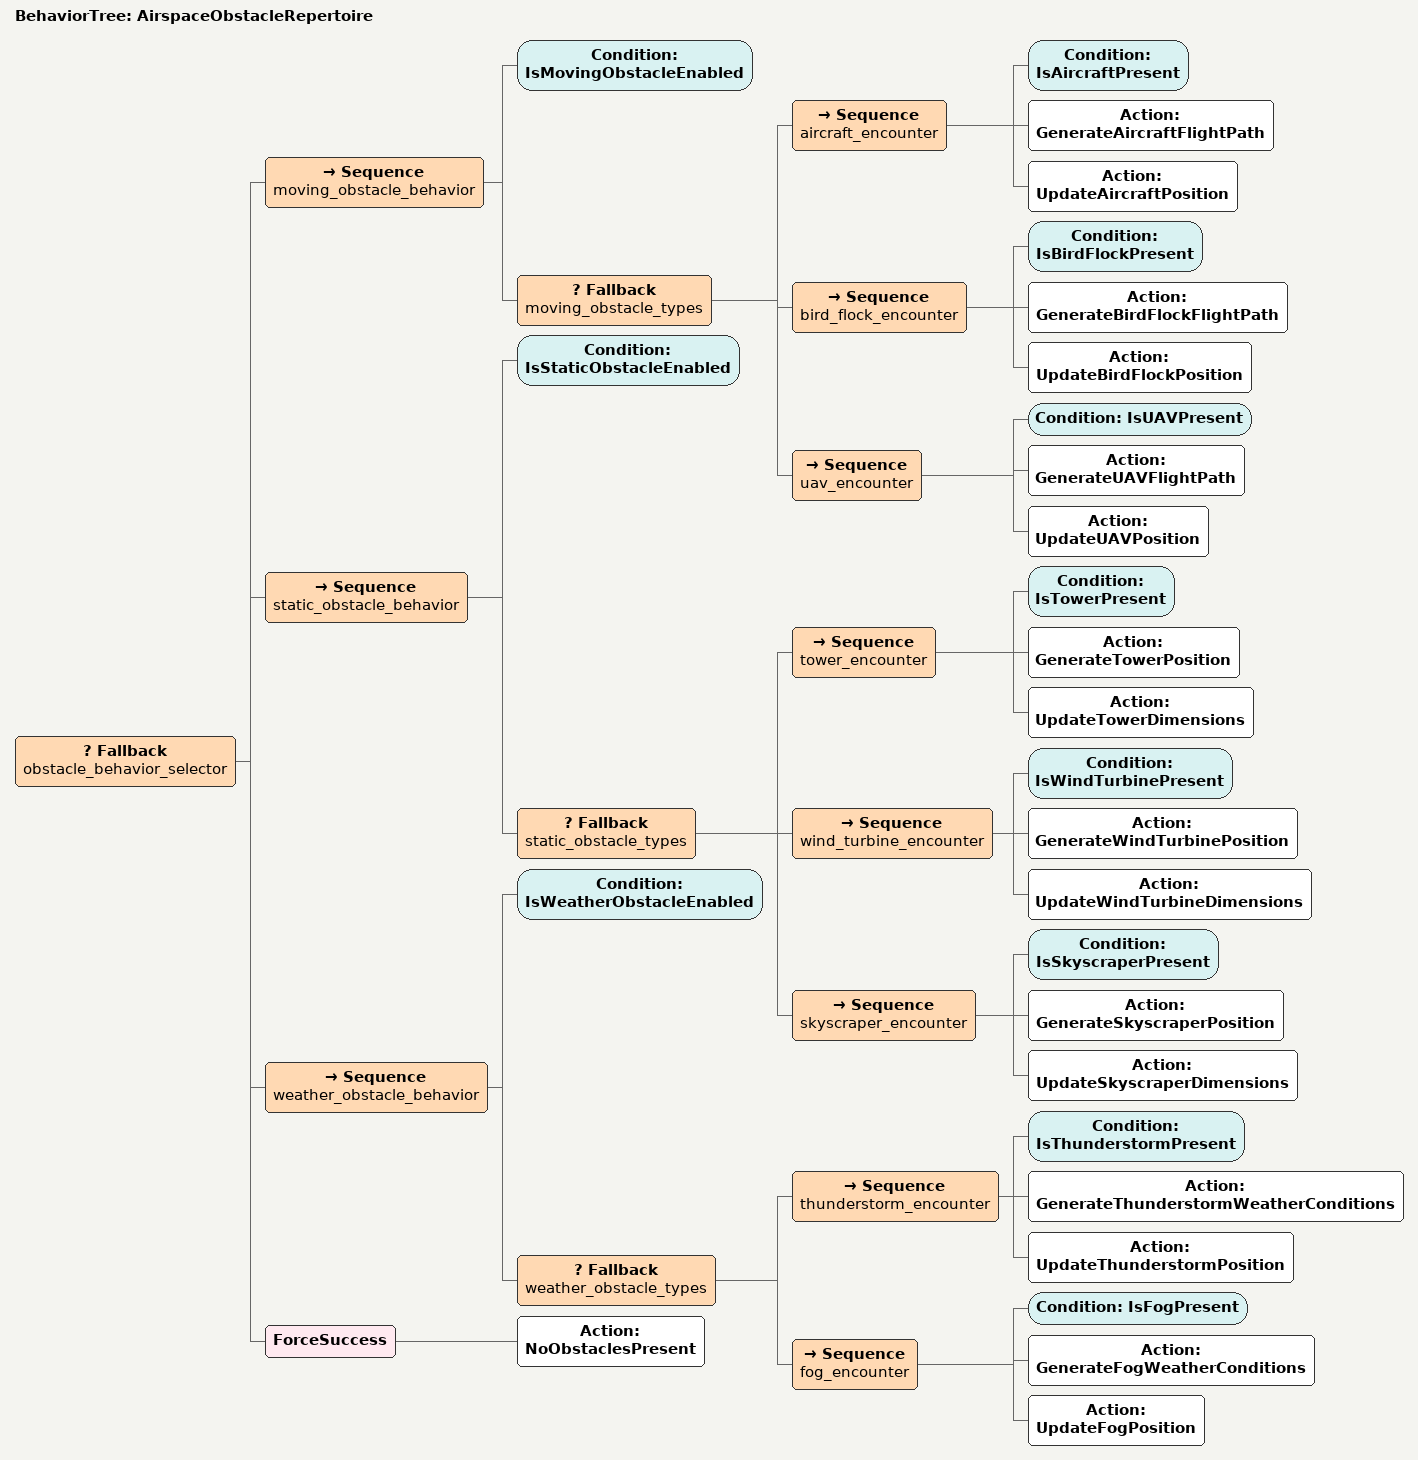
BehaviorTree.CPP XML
<root BTCPP_format="4">
  <BehaviorTree ID="AirspaceObstacleRepertoire">
    <Fallback name="obstacle_behavior_selector">

      <!-- Moving obstacle behavior: highest priority -->
      <Sequence name="moving_obstacle_behavior">
        <Condition ID="IsMovingObstacleEnabled"/>
        <Fallback name="moving_obstacle_types">
          <Sequence name="aircraft_encounter">
            <Condition ID="IsAircraftPresent"/>
            <Action ID="GenerateAircraftFlightPath"/>
            <Action ID="UpdateAircraftPosition"/>
          </Sequence>
          <Sequence name="bird_flock_encounter">
            <Condition ID="IsBirdFlockPresent"/>
            <Action ID="GenerateBirdFlockFlightPath"/>
            <Action ID="UpdateBirdFlockPosition"/>
          </Sequence>
          <Sequence name="uav_encounter">
            <Condition ID="IsUAVPresent"/>
            <Action ID="GenerateUAVFlightPath"/>
            <Action ID="UpdateUAVPosition"/>
          </Sequence>
        </Fallback>
      </Sequence>

      <!-- Static obstacle behavior: medium priority -->
      <Sequence name="static_obstacle_behavior">
        <Condition ID="IsStaticObstacleEnabled"/>
        <Fallback name="static_obstacle_types">
          <Sequence name="tower_encounter">
            <Condition ID="IsTowerPresent"/>
            <Action ID="GenerateTowerPosition"/>
            <Action ID="UpdateTowerDimensions"/>
          </Sequence>
          <Sequence name="wind_turbine_encounter">
            <Condition ID="IsWindTurbinePresent"/>
            <Action ID="GenerateWindTurbinePosition"/>
            <Action ID="UpdateWindTurbineDimensions"/>
          </Sequence>
          <Sequence name="skyscraper_encounter">
            <Condition ID="IsSkyscraperPresent"/>
            <Action ID="GenerateSkyscraperPosition"/>
            <Action ID="UpdateSkyscraperDimensions"/>
          </Sequence>
        </Fallback>
      </Sequence>

      <!-- Weather-related obstacle behavior: low priority -->
      <Sequence name="weather_obstacle_behavior">
        <Condition ID="IsWeatherObstacleEnabled"/>
        <Fallback name="weather_obstacle_types">
          <Sequence name="thunderstorm_encounter">
            <Condition ID="IsThunderstormPresent"/>
            <Action ID="GenerateThunderstormWeatherConditions"/>
            <Action ID="UpdateThunderstormPosition"/>
          </Sequence>
          <Sequence name="fog_encounter">
            <Condition ID="IsFogPresent"/>
            <Action ID="GenerateFogWeatherConditions"/>
            <Action ID="UpdateFogPosition"/>
          </Sequence>
        </Fallback>
      </Sequence>

      <!-- Default behavior: no obstacles present -->
      <ForceSuccess>
        <Action ID="NoObstaclesPresent"/>
      </ForceSuccess>

    </Fallback>
  </BehaviorTree>
</root>
